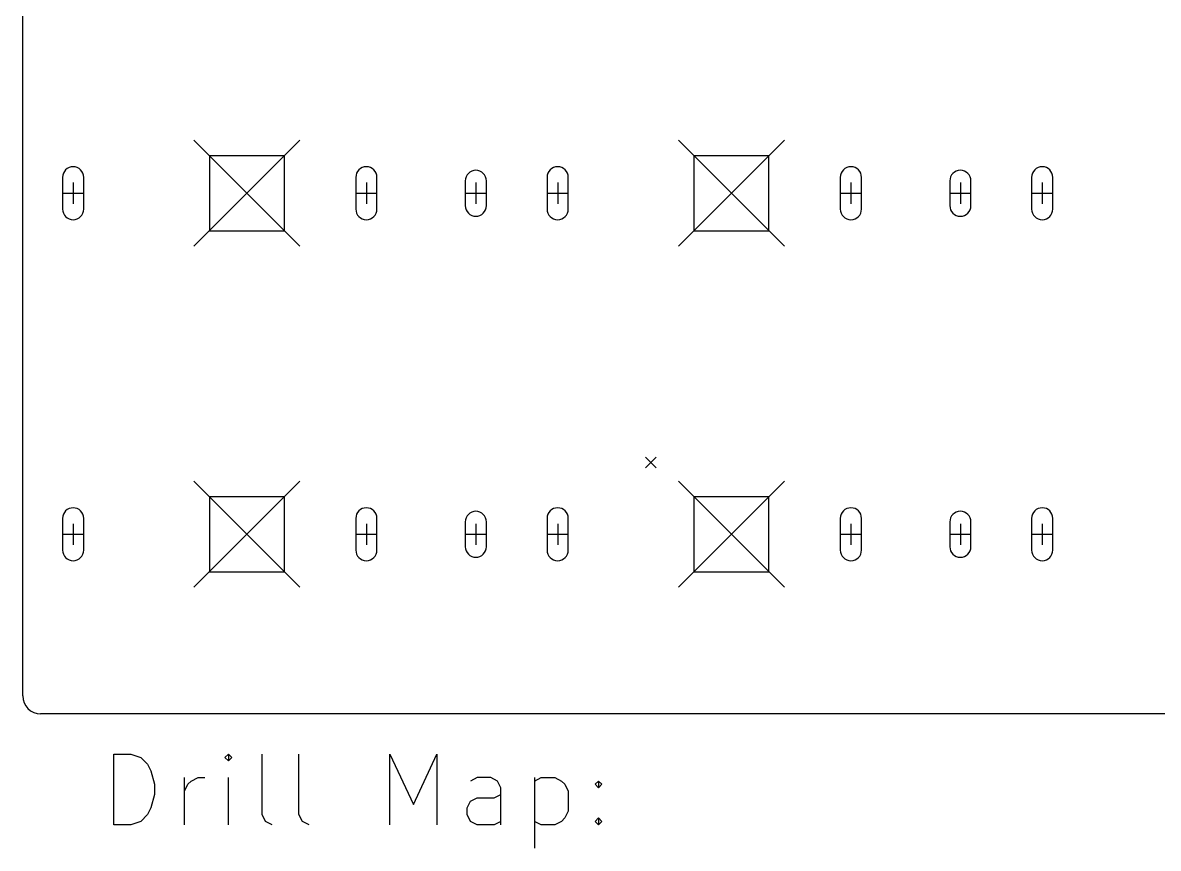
# Model space of a CAD drawing. Extents: x 1.65 to 4.49, y -6.72 to -1.36.
# Drawn here: x 1.73 to 2.996, y -5.82 to -4.9 of the extents above; entities that cross this region are included whole.
import ezdxf

# ---------------------------------------------------------------- set-up
doc = ezdxf.new("R2010")
doc.units = 0
doc.header["$MEASUREMENT"] = 0
doc.layers.add('BLACK', color=7, linetype='CONTINUOUS')

msp = doc.modelspace()

# ---------------------------------------------------------------- linework, layer by layer
at = {"layer": 'BLACK', "linetype": 'CONTINUOUS'}
for p, q in [((1.73, -5.65), (1.73, -1.38)), ((1.9208, -5.0309), (2.0389, -5.1491)), ((2.0389, -5.0309), (1.9208, -5.1491)), ((2.4608, -5.0309), (2.5789, -5.1491)), ((2.5789, -5.0309), (2.4608, -5.1491)), ((2.0216, -5.0482), (1.9381, -5.0482)), ((1.9381, -5.0482), (1.9381, -5.1318)), ((2.0216, -5.1318), (2.0216, -5.0482)), ((2.5616, -5.0482), (2.4781, -5.0482)), ((2.4781, -5.0482), (2.4781, -5.1318)), ((2.5616, -5.1318), (2.5616, -5.0482)), ((1.7744, -5.0723), (1.7744, -5.1077)), ((1.798, -5.1077), (1.798, -5.0723)), ((2.1011, -5.0723), (2.1011, -5.1077)), ((2.1248, -5.1077), (2.1248, -5.0723)), ((2.3144, -5.0723), (2.3144, -5.1077)), ((2.338, -5.1077), (2.338, -5.0723)), ((2.6411, -5.0723), (2.6411, -5.1077)), ((2.6648, -5.1077), (2.6648, -5.0723)), ((2.8544, -5.0723), (2.8544, -5.1077)), ((2.878, -5.1077), (2.878, -5.0723)), ((1.7862, -5.0782), (1.7862, -5.1018)), ((2.113, -5.0782), (2.113, -5.1018)), ((2.2232, -5.0762), (2.2232, -5.1038)), ((2.235, -5.0782), (2.235, -5.1018)), ((2.2468, -5.1038), (2.2468, -5.0762)), ((2.3262, -5.0782), (2.3262, -5.1018)), ((2.653, -5.0782), (2.653, -5.1018)), ((2.7632, -5.0762), (2.7632, -5.1038)), ((2.775, -5.0782), (2.775, -5.1018)), ((2.7868, -5.1038), (2.7868, -5.0762)), ((2.8662, -5.0782), (2.8662, -5.1018)), ((1.7744, -5.09), (1.798, -5.09)), ((2.1011, -5.09), (2.1248, -5.09)), ((2.2232, -5.09), (2.2468, -5.09)), ((2.3144, -5.09), (2.338, -5.09)), ((2.6411, -5.09), (2.6648, -5.09)), ((2.7632, -5.09), (2.7868, -5.09)), ((2.8544, -5.09), (2.878, -5.09)), ((1.9381, -5.1318), (2.0216, -5.1318)), ((2.4781, -5.1318), (2.5616, -5.1318)), ((2.4241, -5.3841), (2.4359, -5.3959)), ((2.4359, -5.3841), (2.4241, -5.3959)), ((1.9208, -5.4109), (2.0389, -5.5291)), ((2.0389, -5.4109), (1.9208, -5.5291)), ((2.4608, -5.4109), (2.5789, -5.5291)), ((2.5789, -5.4109), (2.4608, -5.5291)), ((2.0216, -5.4282), (1.9381, -5.4282)), ((1.9381, -5.4282), (1.9381, -5.5118)), ((2.0216, -5.5118), (2.0216, -5.4282)), ((2.5616, -5.4282), (2.4781, -5.4282)), ((2.4781, -5.4282), (2.4781, -5.5118)), ((2.5616, -5.5118), (2.5616, -5.4282)), ((1.7744, -5.4523), (1.7744, -5.4877)), ((1.798, -5.4877), (1.798, -5.4523)), ((2.1011, -5.4523), (2.1011, -5.4877)), ((2.1248, -5.4877), (2.1248, -5.4523)), ((2.3144, -5.4523), (2.3144, -5.4877)), ((2.338, -5.4877), (2.338, -5.4523)), ((2.6411, -5.4523), (2.6411, -5.4877)), ((2.6648, -5.4877), (2.6648, -5.4523)), ((2.8544, -5.4523), (2.8544, -5.4877)), ((2.878, -5.4877), (2.878, -5.4523)), ((1.7862, -5.4582), (1.7862, -5.4818)), ((2.113, -5.4582), (2.113, -5.4818)), ((2.2232, -5.4562), (2.2232, -5.4838)), ((2.235, -5.4582), (2.235, -5.4818)), ((2.2468, -5.4838), (2.2468, -5.4562)), ((2.3262, -5.4582), (2.3262, -5.4818)), ((2.653, -5.4582), (2.653, -5.4818)), ((2.7632, -5.4562), (2.7632, -5.4838)), ((2.775, -5.4582), (2.775, -5.4818)), ((2.7868, -5.4838), (2.7868, -5.4562)), ((2.8662, -5.4582), (2.8662, -5.4818)), ((1.7744, -5.47), (1.798, -5.47)), ((2.1011, -5.47), (2.1248, -5.47)), ((2.2232, -5.47), (2.2468, -5.47)), ((2.3144, -5.47), (2.338, -5.47)), ((2.6411, -5.47), (2.6648, -5.47)), ((2.7632, -5.47), (2.7868, -5.47)), ((2.8544, -5.47), (2.878, -5.47)), ((1.9381, -5.5118), (2.0216, -5.5118)), ((2.4781, -5.5118), (2.5616, -5.5118)), ((4.43, -5.67), (1.75, -5.67)), ((1.8317, -5.7936), (1.8317, -5.7149)), ((1.8317, -5.7149), (1.8504, -5.7149)), ((1.8504, -5.7149), (1.8617, -5.7186)), ((1.8617, -5.7186), (1.8692, -5.7261)), ((1.9592, -5.7149), (1.9554, -5.7186)), ((1.9554, -5.7186), (1.9592, -5.7224)), ((1.9629, -5.7186), (1.9592, -5.7149)), ((1.9592, -5.7149), (1.9592, -5.7224)), ((1.9592, -5.7224), (1.9629, -5.7186)), ((1.9967, -5.7824), (1.9967, -5.7149)), ((2.0379, -5.7824), (2.0379, -5.7149)), ((2.1391, -5.7936), (2.1391, -5.7149)), ((2.1391, -5.7149), (2.1654, -5.7711)), ((2.1654, -5.7711), (2.1916, -5.7149)), ((2.1916, -5.7149), (2.1916, -5.7936)), ((1.8692, -5.7261), (1.8729, -5.7336)), ((1.8729, -5.7336), (1.8767, -5.7486)), ((1.9104, -5.7936), (1.9104, -5.7411)), ((1.9142, -5.7486), (1.9179, -5.7449)), ((1.9179, -5.7449), (1.9254, -5.7411)), ((1.9254, -5.7411), (1.9329, -5.7411)), ((1.9592, -5.7936), (1.9592, -5.7411)), ((2.2366, -5.7411), (2.2291, -5.7449)), ((2.2516, -5.7411), (2.2366, -5.7411)), ((2.2591, -5.7449), (2.2516, -5.7411)), ((2.2629, -5.7524), (2.2591, -5.7449)), ((2.3004, -5.7411), (2.3004, -5.8199)), ((2.3004, -5.7449), (2.3079, -5.7411)), ((2.3079, -5.7411), (2.3229, -5.7411)), ((2.3229, -5.7411), (2.3304, -5.7449)), ((2.3304, -5.7449), (2.3341, -5.7486)), ((2.3679, -5.7486), (2.3716, -5.7449)), ((2.3716, -5.7449), (2.3754, -5.7486)), ((2.3716, -5.7449), (2.3716, -5.7524)), ((1.8767, -5.7486), (1.8767, -5.7599)), ((1.9104, -5.7561), (1.9142, -5.7486)), ((2.2629, -5.7936), (2.2629, -5.7524)), ((2.3341, -5.7486), (2.3379, -5.7561)), ((2.3379, -5.7561), (2.3379, -5.7786)), ((2.3716, -5.7524), (2.3679, -5.7486)), ((2.3754, -5.7486), (2.3716, -5.7524)), ((1.8767, -5.7599), (1.8729, -5.7749)), ((2.2254, -5.7749), (2.2291, -5.7674)), ((2.2291, -5.7674), (2.2366, -5.7636)), ((2.2366, -5.7636), (2.2554, -5.7636)), ((2.2554, -5.7636), (2.2629, -5.7599)), ((1.8692, -5.7824), (1.8617, -5.7899)), ((1.8729, -5.7749), (1.8692, -5.7824)), ((2.0004, -5.7899), (1.9967, -5.7824)), ((2.0417, -5.7899), (2.0379, -5.7824)), ((2.2254, -5.7824), (2.2254, -5.7749)), ((2.2291, -5.7899), (2.2254, -5.7824)), ((2.3379, -5.7786), (2.3341, -5.7861)), ((1.8504, -5.7936), (1.8317, -5.7936)), ((1.8617, -5.7899), (1.8504, -5.7936)), ((2.0079, -5.7936), (2.0004, -5.7899)), ((2.0492, -5.7936), (2.0417, -5.7899)), ((2.2366, -5.7936), (2.2291, -5.7899)), ((2.2554, -5.7936), (2.2366, -5.7936)), ((2.2629, -5.7899), (2.2554, -5.7936)), ((2.3079, -5.7936), (2.3004, -5.7899)), ((2.3229, -5.7936), (2.3079, -5.7936)), ((2.3304, -5.7899), (2.3229, -5.7936)), ((2.3341, -5.7861), (2.3304, -5.7899)), ((2.3679, -5.7899), (2.3716, -5.7861)), ((2.3716, -5.7936), (2.3679, -5.7899)), ((2.3716, -5.7861), (2.3754, -5.7899)), ((2.3716, -5.7861), (2.3716, -5.7936)), ((2.3754, -5.7899), (2.3716, -5.7936))]:
    msp.add_line(p, q, dxfattribs=at)
at = {"layer": 'BLACK'}
for centre, radius, start, end in [((1.7862, -5.0723), 0.0118, 0, 180), ((2.113, -5.0723), 0.0118, 0, 180), ((2.3262, -5.0723), 0.0118, 0, 180), ((2.653, -5.0723), 0.0118, 0, 180), ((2.8662, -5.0723), 0.0118, 0, 180), ((2.235, -5.0762), 0.0118, 0, 180), ((2.775, -5.0762), 0.0118, 0, 180), ((1.7862, -5.1077), 0.0118, 180, 360), ((2.113, -5.1077), 0.0118, 180, 360), ((2.235, -5.1038), 0.0118, 180, 360), ((2.3262, -5.1077), 0.0118, 180, 360), ((2.653, -5.1077), 0.0118, 180, 360), ((2.775, -5.1038), 0.0118, 180, 360), ((2.8662, -5.1077), 0.0118, 180, 360), ((1.7862, -5.4523), 0.0118, 0, 180), ((2.113, -5.4523), 0.0118, 0, 180), ((2.3262, -5.4523), 0.0118, 0, 180), ((2.653, -5.4523), 0.0118, 0, 180), ((2.8662, -5.4523), 0.0118, 0, 180), ((2.235, -5.4562), 0.0118, 0, 180), ((2.775, -5.4562), 0.0118, 0, 180), ((1.7862, -5.4877), 0.0118, 180, 360), ((2.113, -5.4877), 0.0118, 180, 360), ((2.235, -5.4838), 0.0118, 180, 360), ((2.3262, -5.4877), 0.0118, 180, 360), ((2.653, -5.4877), 0.0118, 180, 360), ((2.775, -5.4838), 0.0118, 180, 360), ((2.8662, -5.4877), 0.0118, 180, 360), ((1.75, -5.65), 0.02, -180, -90)]:
    msp.add_arc(centre, radius, start, end, dxfattribs=at)

doc.saveas('drawing.dxf')
